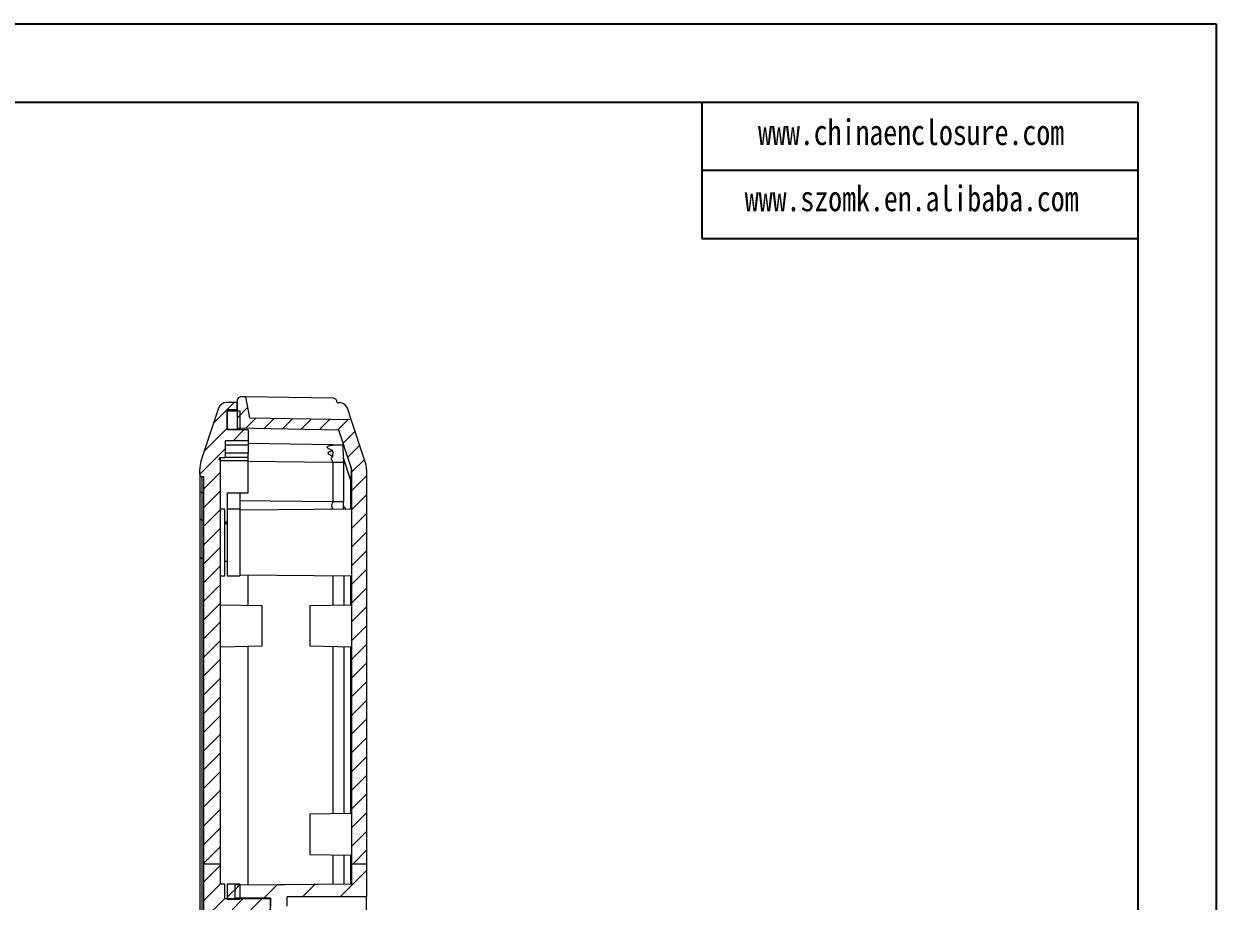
# Model space of a CAD drawing. Header units: inches. Extents: x 1153 to 4140, y 573 to 968.
# Drawn here: x 1568.6 to 1711.6, y 862.8 to 968 of the extents above; entities that cross this region are included whole.
import ezdxf

# ---------------------------------------------------------------- set-up
doc = ezdxf.new("R2010")
doc.units = ezdxf.units.IN
doc.layers.add('文字', color=81, linetype='Continuous')
doc.styles.add('宋体', font='', dxfattribs={"width": 0.8, "height": 3.5})
doc.styles.get('宋体').set_extended_font_data('SimSun')
pattern_1 = [(45, (1115.7525, 399.4067), (-2.245064, 2.245064), [])]

msp = doc.modelspace()

# ---------------------------------------------------------------- hatches: boundary and pattern name
at = {"linetype": 'Continuous', "lineweight": 0}
h = msp.add_hatch(dxfattribs=at)
h.set_pattern_fill('ANSI31', color=4, scale=0.5, style=0)
edge = h.paths.add_edge_path(flags=0)
edge.add_line((1590.229, 913.678), (1590.229, 867.207))
edge.add_line((1590.229, 867.207), (1592.229, 867.207))
edge.add_line((1592.229, 867.207), (1592.229, 915.678))
edge.add_line((1592.229, 915.678), (1592.037, 915.678))
edge.add_line((1592.037, 915.678), (1592.137, 915.978))
edge.add_line((1592.137, 915.978), (1592.829, 915.978))
edge.add_line((1592.829, 915.978), (1592.829, 917.978))
edge.add_line((1592.829, 917.978), (1595.529, 917.978))
edge.add_line((1595.529, 917.978), (1595.529, 919.278))
edge.add_line((1595.529, 919.278), (1593.029, 919.278))
edge.add_line((1593.029, 919.278), (1593.029, 921.678))
edge.add_line((1593.029, 921.678), (1594.229, 921.678))
edge.add_line((1594.229, 921.678), (1594.229, 922.578))
edge.add_line((1594.229, 922.578), (1592.95, 922.578))
edge.add_arc((1592.95, 921.578), 1, 90, 161.56505)
edge.add_line((1592.001, 921.894), (1589.883, 915.54))
edge.add_arc((1592.729, 914.591), 3, 161.56505, 180)
edge.add_line((1589.729, 914.591), (1589.729, 913.978))
edge.add_arc((1590.029, 913.978), 0.3, 180, 270)
edge.add_line((1590.029, 913.678), (1590.229, 913.678))
h = msp.add_hatch(dxfattribs=at)
h.set_pattern_fill('ANSI31', color=4, scale=0.5, style=0)
edge = h.paths.add_edge_path(flags=0)
edge.add_arc((1606.729, 914.523), 1.2, 0, 18.33287, ccw=False)
edge.add_line((1607.929, 914.523), (1607.929, 867.207))
edge.add_line((1607.929, 867.207), (1609.729, 867.207))
edge.add_line((1609.729, 867.207), (1609.729, 914.523))
edge.add_arc((1606.729, 914.523), 3, 0, 18.33287)
edge.add_line((1609.577, 915.467), (1607.896, 920.539))
edge.add_line((1607.896, 920.539), (1595.695, 920.752))
edge.add_line((1595.695, 920.752), (1595.238, 923.26))
edge.add_line((1595.238, 923.26), (1594.738, 923.269))
edge.add_arc((1594.729, 922.769), 0.5, 89, 180)
edge.add_line((1594.229, 922.769), (1594.229, 919.477))
edge.add_line((1594.229, 919.477), (1606.422, 919.265))
edge.add_line((1606.422, 919.265), (1607.868, 914.901))
h = msp.add_hatch(dxfattribs=at)
h.set_pattern_fill('ANSI31', style=0)
h.set_pattern_definition(pattern_1)
h.paths.add_polyline_path([(1594.529, 921.578), (1593.029, 921.578), (1593.029, 919.378), (1594.529, 919.378)], flags=0)
h = msp.add_hatch(dxfattribs=at)
h.set_pattern_fill('ANSI31', color=4, scale=0.5, style=0)
edge = h.paths.add_edge_path(flags=0)
edge.add_line((1590.229, 867.207), (1590.229, 822.9))
edge.add_line((1590.229, 822.9), (1592.229, 822.9))
edge.add_line((1592.229, 822.9), (1592.229, 824.372))
edge.add_spline(control_points=[(1592.229, 824.372), (1593.896, 824.424), (1595.562, 824.479), (1597.229, 824.536)], knot_values=[0.0000002, 0.0000002, 0.0000002, 0.0000002, 0.0050029, 0.0050029, 0.0050029, 0.0050029], weights=[1, 1, 1, 1], degree=3, periodic=0)
edge.add_line((1597.229, 824.536), (1597.229, 826.977))
edge.add_spline(control_points=[(1597.229, 826.977), (1595.562, 827.035), (1593.896, 827.089), (1592.229, 827.142)], knot_values=[0.0000002, 0.0000002, 0.0000002, 0.0000002, 0.0050029, 0.0050029, 0.0050029, 0.0050029], weights=[1, 1, 1, 1], degree=3, periodic=0)
edge.add_line((1592.229, 827.142), (1592.229, 849.858))
edge.add_spline(control_points=[(1592.229, 849.858), (1593.896, 849.939), (1595.564, 850.028), (1597.229, 850.143)], knot_values=[0.0000002, 0.0000002, 0.0000002, 0.0000002, 0.0050083, 0.0050083, 0.0050083, 0.0050083], weights=[1, 1, 1, 1], degree=3, periodic=0)
edge.add_line((1597.229, 850.143), (1597.229, 851.366))
edge.add_spline(control_points=[(1597.229, 851.366), (1595.564, 851.481), (1593.896, 851.569), (1592.229, 851.65)], knot_values=[0.0000002, 0.0000002, 0.0000002, 0.0000002, 0.0050083, 0.0050083, 0.0050083, 0.0050083], weights=[1, 1, 1, 1], degree=3, periodic=0)
edge.add_line((1592.229, 851.65), (1592.229, 856.779))
edge.add_line((1592.229, 856.779), (1592.729, 856.779))
edge.add_line((1592.729, 856.779), (1592.729, 858.53))
edge.add_line((1592.729, 858.53), (1598.229, 858.53))
edge.add_line((1598.229, 858.53), (1598.229, 859.831))
edge.add_line((1598.229, 859.831), (1592.229, 859.831))
edge.add_line((1592.229, 859.831), (1592.229, 861.726))
edge.add_line((1592.229, 861.726), (1598.229, 861.726))
edge.add_line((1598.229, 861.726), (1598.229, 863.027))
edge.add_line((1598.229, 863.027), (1592.729, 863.027))
edge.add_line((1592.729, 863.027), (1592.729, 864.778))
edge.add_line((1592.729, 864.778), (1592.229, 864.778))
edge.add_line((1592.229, 864.778), (1592.229, 867.207))
edge.add_line((1592.229, 867.207), (1590.229, 867.207))
h = msp.add_hatch(dxfattribs=at)
h.set_pattern_fill('ANSI31', style=0)
h.set_pattern_definition(pattern_1)
edge = h.paths.add_edge_path(flags=0)
edge.add_line((1609.729, 867.207), (1607.929, 867.207))
edge.add_line((1607.929, 867.207), (1607.929, 864.778))
edge.add_spline(control_points=[(1607.929, 864.778), (1605.286, 864.755), (1602.642, 864.732), (1599.999, 864.709), (1597.975, 864.691), (1595.952, 864.673), (1593.929, 864.656)], knot_values=[0.0000002, 0.0000002, 0.0000002, 0.0000002, 0.0079308, 0.0079308, 0.0079308, 0.0140007, 0.0140007, 0.0140007, 0.0140007], weights=[1, 1, 1, 1, 1, 1, 1], degree=3, periodic=0)
edge.add_line((1593.929, 864.656), (1593.929, 863.128))
edge.add_line((1593.929, 863.128), (1598.229, 863.128))
edge.add_line((1598.229, 863.128), (1598.229, 862.162))
edge.add_spline(control_points=[(1598.229, 862.162), (1598.896, 862.156), (1599.562, 862.15), (1600.229, 862.144)], knot_values=[0.0000002, 0.0000002, 0.0000002, 0.0000002, 0.0020003, 0.0020003, 0.0020003, 0.0020003], weights=[1, 1, 1, 1], degree=3, periodic=0)
edge.add_line((1600.229, 862.144), (1600.229, 863.278))
edge.add_line((1600.229, 863.278), (1609.729, 863.278))
edge.add_line((1609.729, 863.278), (1609.729, 867.207))
h = msp.add_hatch(dxfattribs=at)
h.set_pattern_fill('ANSI31', style=0)
h.set_pattern_definition(pattern_1)
h.paths.add_polyline_path([(1594.529, 862.977), (1594.529, 864.778), (1593.029, 864.778), (1593.029, 862.977)], flags=0)

# ---------------------------------------------------------------- linework, layer by layer
for p, q in [((1152.911, 968.002), (1711.619, 968.002)), ((1711.619, 968.002), (1711.619, 572.957)), ((1167.368, 958.597), (1702.213, 958.597)), ((1649.958, 958.597), (1649.958, 942.267)), ((1702.213, 958.597), (1702.213, 582.363)), ((1649.958, 950.432), (1702.213, 950.432)), ((1649.958, 942.267), (1702.213, 942.267))]:
    msp.add_line(p, q)
at = {"color": 7, "linetype": 'Continuous', "lineweight": 15}
for p, q in [((1594.229, 922.578), (1592.95, 922.578)), ((1594.229, 922.769), (1594.229, 919.477)), ((1594.229, 921.678), (1594.229, 922.578)), ((1595.238, 923.26), (1594.738, 923.269)), ((1595.238, 923.26), (1595.695, 920.752)), ((1605.738, 923.077), (1595.238, 923.26)), ((1606.229, 922.568), (1606.229, 922.577)), ((1606.229, 922.568), (1606.521, 922.563)), ((1592.001, 921.894), (1589.883, 915.54)), ((1594.229, 921.678), (1593.029, 921.678)), ((1593.029, 919.278), (1593.029, 921.678)), ((1593.029, 921.578), (1594.529, 921.578)), ((1593.029, 921.578), (1593.029, 919.378)), ((1593.629, 921.678), (1593.629, 921.578)), ((1594.529, 921.578), (1594.529, 919.378)), ((1607.896, 920.539), (1607.452, 921.878)), ((1593.029, 919.378), (1594.529, 919.378)), ((1606.422, 919.265), (1594.229, 919.477)), ((1594.529, 919.378), (1594.529, 919.278)), ((1595.695, 920.752), (1607.896, 920.539)), ((1609.577, 915.467), (1607.896, 920.539)), ((1595.529, 917.978), (1592.829, 917.978)), ((1592.829, 915.978), (1592.829, 917.978)), ((1595.529, 919.278), (1593.029, 919.278)), ((1595.529, 919.278), (1595.529, 917.978)), ((1595.529, 917.978), (1595.529, 917.478)), ((1607.868, 914.901), (1606.422, 919.265)), ((1592.829, 917.478), (1595.529, 917.478)), ((1595.529, 916.478), (1592.829, 916.478)), ((1605.687, 917.478), (1595.529, 917.655)), ((1595.529, 917.478), (1595.529, 916.478)), ((1595.529, 915.978), (1595.529, 916.478)), ((1605.687, 917.478), (1607.014, 917.478)), ((1592.137, 915.978), (1592.037, 915.678)), ((1592.229, 915.678), (1592.037, 915.678)), ((1592.137, 915.978), (1592.829, 915.978)), ((1592.229, 867.207), (1592.229, 915.678)), ((1595.529, 915.978), (1592.829, 915.978)), ((1595.529, 915.568), (1595.529, 915.978)), ((1595.529, 911.752), (1595.529, 915.568)), ((1605.687, 915.415), (1606.98, 915.415)), ((1605.687, 915.415), (1605.687, 910.644)), ((1607.868, 913.227), (1606.98, 915.909)), ((1606.98, 915.909), (1606.98, 915.415)), ((1606.98, 915.415), (1606.98, 910.644)), ((1589.729, 913.978), (1589.729, 914.591)), ((1590.229, 913.678), (1590.029, 913.678)), ((1590.229, 867.207), (1590.229, 913.678)), ((1607.929, 914.523), (1607.929, 867.207)), ((1609.729, 914.523), (1609.729, 867.207)), ((1589.729, 911.993), (1589.729, 908.708)), ((1590.029, 911.78), (1590.229, 911.78)), ((1590.029, 908.496), (1590.029, 911.78)), ((1593.029, 911.752), (1595.529, 911.752)), ((1593.029, 911.717), (1593.029, 911.752)), ((1593.029, 911.717), (1593.029, 909.778)), ((1594.529, 911.752), (1594.529, 909.778)), ((1592.729, 909.778), (1592.229, 909.778)), ((1592.729, 905.778), (1592.729, 909.778)), ((1594.529, 909.778), (1593.029, 909.778)), ((1593.029, 909.778), (1593.029, 901.778)), ((1607.929, 909.778), (1594.529, 909.661)), ((1594.529, 909.778), (1594.529, 901.778)), ((1605.703, 909.758), (1605.685, 909.949)), ((1606.98, 910.644), (1605.687, 910.644)), ((1606.98, 910.15), (1606.98, 910.644)), ((1590.029, 908.496), (1590.229, 908.496)), ((1593.029, 908.028), (1592.729, 908.028)), ((1592.729, 901.778), (1592.729, 905.778)), ((1590.029, 903.915), (1589.729, 903.915)), ((1589.729, 903.915), (1589.729, 817.641)), ((1590.029, 903.915), (1590.229, 903.915)), ((1590.029, 817.641), (1590.029, 903.915)), ((1592.729, 903.528), (1593.029, 903.528)), ((1592.229, 901.778), (1592.729, 901.778)), ((1593.029, 901.778), (1594.529, 901.778)), ((1594.529, 901.895), (1607.929, 901.778)), ((1595.529, 898.22), (1595.529, 901.886)), ((1607.014, 901.786), (1607.014, 898.262)), ((1597.229, 898.191), (1592.229, 898.278)), ((1597.229, 895.778), (1597.229, 898.191)), ((1607.929, 898.278), (1602.926, 898.191)), ((1597.229, 893.365), (1597.229, 895.778)), ((1592.229, 893.278), (1597.229, 893.365)), ((1595.529, 864.67), (1595.529, 893.335)), ((1602.926, 893.365), (1607.929, 893.278)), ((1607.014, 893.294), (1607.014, 873.262)), ((1607.929, 873.278), (1602.926, 873.191)), ((1602.926, 868.365), (1607.929, 868.278)), ((1607.014, 868.294), (1607.014, 864.77)), ((1592.229, 867.207), (1590.229, 867.207)), ((1590.229, 822.9), (1590.229, 867.207)), ((1592.229, 864.778), (1592.229, 867.207)), ((1607.929, 867.207), (1607.929, 864.778)), ((1609.729, 867.207), (1607.929, 867.207)), ((1609.729, 867.207), (1609.729, 863.278)), ((1592.729, 864.778), (1592.229, 864.778)), ((1592.729, 864.778), (1592.229, 864.778)), ((1592.729, 863.027), (1592.729, 864.778)), ((1594.529, 864.778), (1593.029, 864.778)), ((1594.529, 864.778), (1593.029, 864.778)), ((1593.029, 864.778), (1593.029, 862.977)), ((1593.929, 864.656), (1593.929, 863.128)), ((1607.929, 864.778), (1594.529, 864.661)), ((1594.529, 864.778), (1594.529, 862.977)), ((1593.029, 863.028), (1592.729, 863.028)), ((1598.229, 863.027), (1592.729, 863.027)), ((1593.029, 862.977), (1594.529, 862.977)), ((1598.229, 863.128), (1593.929, 863.128)), ((1598.229, 863.028), (1594.529, 863.028)), ((1598.229, 863.128), (1598.229, 862.162)), ((1598.229, 861.726), (1598.229, 863.027)), ((1609.729, 863.278), (1600.229, 863.278)), ((1600.229, 862.144), (1600.229, 863.278)), ((1609.729, 858.28), (1609.729, 863.278))]:
    msp.add_line(p, q, dxfattribs=at)
at = {"color": 8, "linetype": 'Continuous', "lineweight": 15}
for p, q in [((1595.529, 915.568), (1592.229, 915.568)), ((1595.529, 915.54), (1605.687, 915.415)), ((1607.868, 909.777), (1607.868, 913.227)), ((1605.687, 910.644), (1594.529, 910.782)), ((1606.98, 910.15), (1607.279, 909.772)), ((1592.729, 908.254), (1593.029, 908.254)), ((1605.687, 901.797), (1605.687, 898.239)), ((1607.868, 898.277), (1607.868, 901.778)), ((1605.687, 893.317), (1605.687, 873.239)), ((1607.868, 873.277), (1607.868, 893.279)), ((1605.687, 868.317), (1605.687, 864.758)), ((1607.868, 864.777), (1607.868, 868.279))]:
    msp.add_line(p, q, dxfattribs=at)
at = {"color": 7, "linetype": 'Continuous', "lineweight": 15, "flags": 128}
msp.add_lwpolyline([(1607.929, 864.778), (1599.999, 864.709), (1593.929, 864.656)], dxfattribs=at)
at = {"color": 7, "linetype": 'Continuous', "lineweight": 15}
for centre, radius, start, end in [((1592.95, 921.578), 1, 90, 161.56505), ((1594.729, 922.769), 0.5, 89, 180), ((1605.729, 922.577), 0.5, 0, 89), ((1606.503, 921.563), 1, 18.33287, 89), ((1592.729, 914.591), 3, 161.56505, 180), ((1606.729, 914.523), 3, 0, 18.33287), ((1590.029, 913.978), 0.3, 180, 270), ((1606.729, 914.523), 1.2, 0, 18.33287), ((1607.302, 912.958), 0.627, 0.24571, 25.40405), ((1589.992, 912.046), 0.268, 191.42239, 278.0486), ((1589.992, 908.761), 0.268, 191.42239, 278.0486)]:
    msp.add_arc(centre, radius, start, end, dxfattribs=at)
for points, knots in [([(1605.683, 916.798), (1605.507, 916.867), (1605.283, 916.955), (1605.094, 917.086), (1605.032, 917.156), (1605.018, 917.225), (1605.068, 917.305), (1605.208, 917.375), (1605.405, 917.43), (1605.569, 917.46), (1605.669, 917.476), (1605.681, 917.477), (1605.687, 917.478)], [0, 0, 0, 0, 0.2494464, 0.3161558, 0.3752034, 0.4359053, 0.5005153, 0.6250938, 0.7503498, 0.8753794, 0.9432779, 1, 1, 1, 1]), ([(1605.683, 916.798), (1605.572, 916.755), (1605.404, 916.692), (1605.209, 916.626), (1605.142, 916.574), (1605.118, 916.543), (1605.11, 916.51), (1605.119, 916.469), (1605.194, 916.379), (1605.408, 916.27), (1605.586, 916.167), (1605.685, 916.108)], [0, 0, 0, 0, 0.2483081, 0.3732338, 0.4089802, 0.4401289, 0.4689574, 0.4983982, 0.5526183, 0.7488969, 1, 1, 1, 1]), ([(1605.685, 916.108), (1605.693, 916.191), (1605.709, 916.351), (1605.733, 916.588), (1605.7, 916.728), (1605.683, 916.798)], [0, 0, 0, 0, 0.3490297, 0.6784234, 1, 1, 1, 1]), ([(1606.98, 915.909), (1606.977, 916.048), (1606.972, 916.307), (1606.948, 916.691), (1606.923, 917.085), (1606.922, 917.409), (1606.951, 917.455), (1606.965, 917.478)], [0, 0, 0, 0, 0.1805564, 0.3370889, 0.5024459, 0.751283, 1, 1, 1, 1]), ([(1592.226, 915.678), (1592.232, 915.734), (1592.248, 915.886), (1592.238, 915.966), (1592.221, 915.975), (1592.217, 915.978)], [0, 0, 0, 0, 0.2976302, 0.8041716, 1, 1, 1, 1]), ([(1605.687, 915.415), (1605.636, 915.533), (1605.572, 915.683), (1605.522, 915.866), (1605.537, 915.957), (1605.593, 916.04), (1605.653, 916.085), (1605.685, 916.108)], [0, 0, 0, 0, 0.5016378, 0.6350518, 0.751011, 0.8685947, 1, 1, 1, 1]), ([(1589.729, 913.978), (1589.729, 913.952), (1589.729, 913.901), (1589.729, 913.493), (1589.729, 912.88), (1589.729, 912.289), (1589.729, 911.993)], [0, 0, 0, 0, 0.250724, 0.5000669, 0.7493786, 1, 1, 1, 1]), ([(1590.029, 911.78), (1590.029, 912.074), (1590.029, 912.646), (1590.029, 913.24), (1590.029, 913.614), (1590.029, 913.656), (1590.029, 913.678)], [0, 0, 0, 0, 0.25712624, 0.49999934, 0.74287285, 1, 1, 1, 1]), ([(1605.351, 909.755), (1605.362, 909.763), (1605.468, 909.832), (1605.583, 909.894), (1605.685, 909.949)], [0, 0, 0, 0, 0.1071832, 1, 1, 1, 1]), ([(1605.687, 910.644), (1605.636, 910.526), (1605.572, 910.376), (1605.523, 910.193), (1605.537, 910.101), (1605.592, 910.018), (1605.653, 909.973), (1605.685, 909.949)], [0, 0, 0, 0, 0.4995977, 0.6333969, 0.7496781, 0.8678281, 1, 1, 1, 1]), ([(1606.969, 909.77), (1606.971, 909.802), (1606.977, 909.929), (1606.979, 910.055), (1606.98, 910.15)], [0, 0, 0, 0, 0.2564275, 1, 1, 1, 1]), ([(1589.729, 908.708), (1589.729, 908.375), (1589.729, 907.712), (1589.729, 906.522), (1589.729, 905.247), (1589.729, 904.36), (1589.729, 903.915)], [0, 0, 0, 0, 0.2507237, 0.5000676, 0.7493795, 1, 1, 1, 1]), ([(1590.029, 903.915), (1590.029, 904.352), (1590.029, 905.202), (1590.029, 906.417), (1590.029, 907.541), (1590.029, 908.172), (1590.029, 908.496)], [0, 0, 0, 0, 0.2571261, 0.4999995, 0.7428734, 1, 1, 1, 1]), ([(1602.929, 898.191), (1602.929, 898.154), (1602.929, 898.082), (1602.929, 897.524), (1602.929, 896.726), (1602.929, 896.094), (1602.929, 895.778)], [0, 0, 0, 0, 0.2499991, 0.4999988, 0.75, 1, 1, 1, 1]), ([(1602.929, 895.778), (1602.929, 895.462), (1602.929, 894.829), (1602.929, 894.032), (1602.929, 893.474), (1602.929, 893.401), (1602.929, 893.365)], [0, 0, 0, 0, 0.2500002, 0.5000008, 0.7500007, 1, 1, 1, 1]), ([(1602.929, 873.191), (1602.929, 873.154), (1602.929, 873.082), (1602.929, 872.524), (1602.929, 871.726), (1602.929, 871.094), (1602.929, 870.778)], [0, 0, 0, 0, 0.2499992, 0.4999991, 0.7499999, 1, 1, 1, 1]), ([(1602.929, 870.778), (1602.929, 870.462), (1602.929, 869.829), (1602.929, 869.032), (1602.929, 868.474), (1602.929, 868.401), (1602.929, 868.365)], [0, 0, 0, 0, 0.2500001, 0.5000009, 0.7500008, 1, 1, 1, 1])]:
    msp.add_open_spline(points, degree=3, knots=knots, dxfattribs=at)
at = {"color": 8, "linetype": 'Continuous', "lineweight": 15}
msp.add_open_spline([(1607.871, 914.845), (1607.872, 914.828), (1607.876, 914.782), (1607.877, 914.481), (1607.875, 913.968), (1607.871, 913.477), (1607.868, 913.227)], degree=3, knots=[0, 0, 0, 0, 0.1580277, 0.4358019, 0.7134106, 1, 1, 1, 1], dxfattribs=at)

# ---------------------------------------------------------------- texts
at = {"layer": '文字', "color": 0, "char_height": 3.06561, "width": 53.85983, "attachment_point": 1, "style": '宋体'}
for s, insert in [('www.chinaenclosure.com', (1656.69, 956.528)), ('www.szomk.en.alibaba.com', (1655.088, 948.59))]:
    msp.add_mtext(s, dxfattribs=dict(at, insert=insert))

doc.saveas('drawing.dxf')
